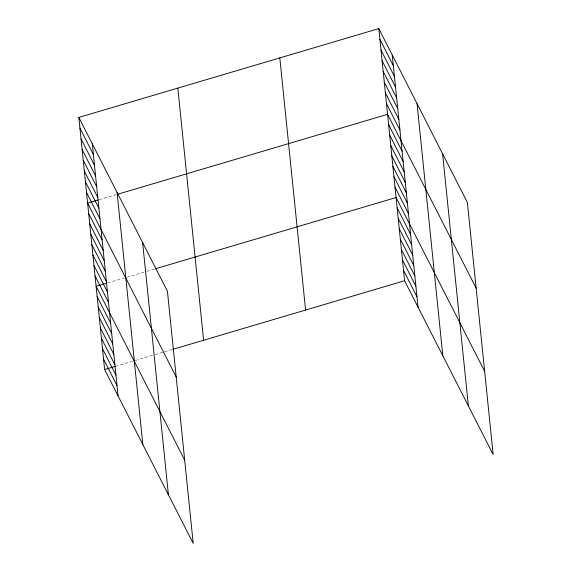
<?xml version="1.0" encoding="UTF-8"?>
<svg xmlns="http://www.w3.org/2000/svg" width="572" height="572" viewBox="0 0 572 572"><rect width="100%" height="100%" fill="white"/><g stroke="black" fill="none" stroke-linecap="round" stroke-linejoin="round"><path stroke-width="0.43" stroke-dasharray="2.86 2.15" d="M99.249 199.692L115.887 194.766M107.758 282.897L124.396 277.971M126.891 277.234L146.024 271.564M146.854 271.321L154.34 269.105M115.43 366.345L132.897 361.175M135.392 360.439L154.526 354.769M155.355 354.526L163.678 352.059M164.507 351.816L171.993 349.599"/><path stroke-width="0.86" d="M78.843 117.417L167.424 291.262L193.2 543.4L104.619 369.548L78.843 117.417L378.8 28.6L467.381 202.452L493.157 454.583L404.576 280.738L378.8 28.6M98.42 199.935L87.609 203.139L176.19 376.991M117.553 194.273L387.566 114.329L476.147 288.181M106.928 283.14L96.11 286.343L184.692 460.195M155.169 268.854L396.067 197.533L484.648 371.385M104.619 369.548L115.43 366.345M172.83 349.356L404.576 280.738M379.894 39.318L393.357 65.73M380.988 50.029L394.451 76.448M382.089 60.746L395.545 87.166M383.183 71.464L396.639 97.876M384.277 82.182L397.74 108.594M385.371 92.893L398.834 119.312M386.472 103.611L399.928 130.03M388.624 124.725L402.087 151.144M389.689 135.128L403.153 161.547M390.755 145.524L404.211 171.943M391.82 155.927L405.276 182.346M392.878 166.33L406.342 192.743M393.944 176.727L407.407 203.146M395.009 187.13L408.465 213.549M397.132 207.929L410.596 234.348M398.198 218.332L411.654 244.752M399.263 228.728L412.719 255.148M400.321 239.132L413.785 265.551M401.387 249.535L414.843 275.947M402.452 259.931L415.908 286.35M403.51 270.334L416.974 296.754M79.937 128.128L93.4 154.547M81.031 138.846L94.494 165.265M82.132 149.564L95.588 175.976M83.226 160.274L96.682 186.694M84.32 170.992L97.776 197.412M85.414 181.71L98.877 208.122M86.508 192.421L99.971 218.84M88.667 213.542L102.131 239.954M89.733 223.938L103.196 250.357M90.798 234.341L104.254 260.76M91.856 244.744L105.32 271.157M92.921 255.141L106.385 281.56M93.987 265.544L107.443 291.963M95.052 275.947L108.508 302.359M97.176 296.746L110.632 323.159M98.241 307.143L111.697 333.562M99.299 317.546L112.763 343.965M100.365 327.949L113.828 354.361M101.43 338.345L114.886 364.764M102.488 348.748L115.952 375.168M103.553 359.144L117.017 385.564M442.592 153.796L468.368 405.934M417.052 103.668L442.828 355.805M392.263 55.019L418.039 307.15M279.815 57.908L305.591 310.045M177.828 88.102L203.603 340.24M142.635 242.614L168.411 494.744M117.096 192.485L142.871 444.616M92.299 143.829L118.075 395.967"/></g></svg>
